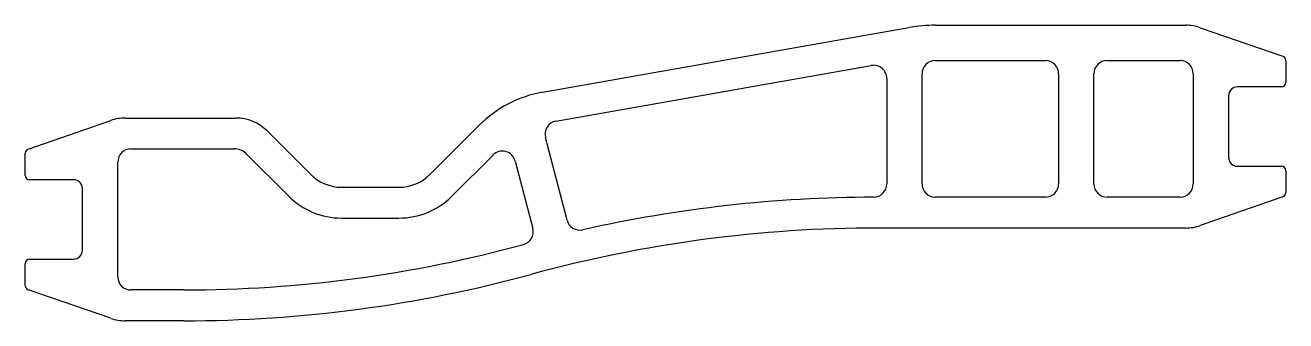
# Model space of a CAD drawing. Extents: x 9 to 295, y 11 to 78.
import ezdxf

# ---------------------------------------------------------------- set-up
doc = ezdxf.new("R2010")
doc.units = 0
doc.layers.get('0').update_dxf_attribs({"linetype": 'CONTINUOUS'})

msp = doc.modelspace()

# ---------------------------------------------------------------- linework, layer by layer
for p, q in [((215.37, 77.67), (272.17, 77.67)), ((126.2, 62.49), (209.29, 77.14)), ((275.46, 77.12), (294.19, 70.62)), ((215.31, 69.67), (240.31, 69.67)), ((254.31, 69.67), (270.86, 69.67)), ((294.86, 69.67), (294.86, 64.67)), ((129.21, 55.91), (200.79, 68.54)), ((212.31, 41.67), (212.31, 66.67)), ((243.31, 66.67), (243.31, 41.67)), ((251.31, 41.67), (251.31, 66.67)), ((273.86, 66.67), (273.86, 41.67)), ((204.31, 65.58), (204.31, 41.67)), ((293.86, 63.67), (283.86, 63.67)), ((281.86, 61.67), (281.86, 47.67)), ((9.43, 49.57), (28.16, 56.07)), ((31.45, 56.62), (56.6, 56.62)), ((100.66, 43.85), (111.79, 54.99)), ((63.67, 53.7), (73.51, 43.85)), ((131.73, 33.44), (126.83, 52.2)), ((32.76, 49.62), (56.19, 49.62)), ((8.76, 43.62), (8.76, 48.62)), ((29.76, 20.62), (29.76, 46.62)), ((59.01, 48.45), (68.56, 38.9)), ((105.6, 38.9), (114.93, 48.23)), ((119.96, 46.87), (123.95, 31.59)), ((283.86, 45.67), (293.86, 45.67)), ((294.86, 44.67), (294.86, 39.67)), ((19.76, 42.62), (9.76, 42.62)), ((21.76, 26.62), (21.76, 40.62)), ((80.58, 40.92), (93.58, 40.92)), ((240.31, 38.67), (215.31, 38.67)), ((270.86, 38.67), (254.31, 38.67)), ((294.19, 38.73), (275.46, 32.23)), ((80.58, 33.92), (93.58, 33.92)), ((272.17, 31.67), (202.31, 31.67)), ((8.76, 18.62), (8.76, 23.62)), ((9.76, 24.62), (19.76, 24.62)), ((28.16, 11.18), (9.43, 17.68)), ((44.78, 17.62), (32.76, 17.62)), ((44.78, 10.62), (31.45, 10.62))]:
    msp.add_line(p, q)
for centre, radius, start, end in [((215.37, 42.65), 35.02, 90, 100), ((272.17, 67.65), 10.02, 70.8593, 90), ((215.31, 66.67), 3, 90, 180), ((240.31, 66.67), 3, 0, 90), ((254.31, 66.67), 3, 90, 180), ((270.86, 66.67), 3, 0, 90), ((293.86, 69.67), 1, 0, 70.8593), ((201.31, 65.58), 3, 0, 100), ((283.86, 61.67), 2, 90, 180), ((293.86, 64.67), 1, 270, 0), ((130.89, 35.9), 27, 100, 134.9997), ((31.45, 46.6), 10.02, 90, 109.1407), ((56.6, 46.62), 10, 45.0004, 90), ((129.73, 52.96), 3, 100, 194.6433), ((9.76, 48.62), 1, 109.1407, 180), ((32.76, 46.62), 3, 90, 180), ((56.19, 45.62), 4, 45, 90), ((117.05, 46.11), 3, 14.643, 134.9996), ((283.86, 47.67), 2, 180, 270), ((9.76, 43.62), 1, 180, 270), ((80.58, 50.92), 10, 225.0004, 270), ((93.58, 50.92), 10, 270, 314.9997), ((293.86, 44.67), 1, 0, 90), ((19.76, 40.62), 2, 0, 90), ((201.31, 41.67), 3, 270.1848, 0), ((215.31, 41.67), 3, 180, 270), ((240.31, 41.67), 3, 270, 360), ((254.31, 41.67), 3, 180, 270), ((270.86, 41.67), 3, 270, 360), ((80.58, 50.92), 17, 225, 270), ((93.58, 50.92), 17, 270, 314.9996), ((202.31, -268.33), 307, 90.1848, 102.6095), ((293.86, 39.67), 1, 289.1407, 360), ((121.05, 30.83), 3, 285.2478, 14.643), ((202.31, -268.33), 300, 90, 105.2218), ((134.64, 34.2), 3, 194.6433, 282.6095), ((272.17, 41.69), 10.02, 270, 289.1407), ((19.76, 26.62), 2, 270, 0), ((44.78, 310.62), 293, 270, 285.2478), ((9.76, 23.62), 1, 90, 180), ((32.76, 20.62), 3, 180, 270), ((44.78, 310.62), 300, 270, 285.2218), ((9.76, 18.62), 1, 180, 250.8593), ((31.45, 20.64), 10.02, 250.8593, 270)]:
    msp.add_arc(centre, radius, start, end)

doc.saveas('drawing.dxf')
